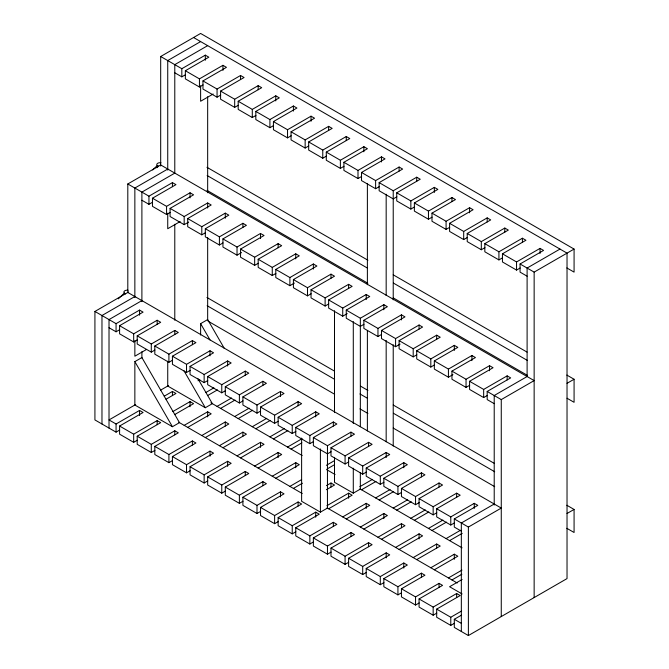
<?xml version="1.0" encoding="UTF-8"?>
<svg xmlns="http://www.w3.org/2000/svg" width="669" height="669" viewBox="0 0 669 669"><rect width="100%" height="100%" fill="white"/><g stroke="black" fill="none" stroke-linecap="round" stroke-linejoin="round"><path stroke-width="1" d="M152.683 169.943L157.165 165.628L158.336 166.305L156.847 167.743M118.304 298.859L124.283 293.106L125.454 293.783M160.685 166.037L160.685 56.505L200.616 33.45L574.077 249.069L574.077 272.116L566.844 267.943M200.616 41.587L167.735 60.57L167.735 170.102M207.666 45.651L174.785 64.642L174.785 173.129L141.895 192.112L141.895 301.644M160.685 56.505L181.826 68.706L205.316 55.151L208.837 57.183L185.355 70.738L185.355 78.875L199.446 87.012L203.058 84.93M174.785 72.779L181.826 76.843L185.438 74.761M185.355 70.738L199.446 78.875L222.936 65.319L226.457 67.352L202.966 80.916L202.966 89.052L217.057 97.189L220.67 95.098M202.966 80.916L217.057 89.052L240.547 75.488L244.068 77.52L220.586 91.084L220.586 99.221L234.677 107.358L238.289 105.267M213.143 94.02L200.616 101.253L200.616 85.757M220.586 91.084L234.677 99.221L258.167 85.657L261.688 87.689L238.197 101.253L238.197 109.39L252.288 117.527L255.909 115.444M238.197 101.253L252.288 109.39L275.779 95.826L279.299 97.866L255.817 111.422L255.817 119.559L269.908 127.695L273.521 125.613M461.334 531.127L454.301 527.072L454.301 518.935L468.384 527.063L501.265 508.08L127.804 292.462L127.804 183.975L160.711 164.967L534.146 380.602L501.265 399.594L487.183 391.457L487.183 399.594L494.215 403.658M167.735 169.056L134.854 188.048L134.854 297.571M255.817 111.422L269.908 119.559L293.398 106.003L296.919 108.035L273.429 121.591L273.429 129.727L287.536 137.873L291.149 135.79M127.804 183.975L148.944 196.176L172.435 182.62L175.955 184.652L152.465 198.216L152.465 206.353L166.564 214.49L170.177 212.399M141.895 200.248L148.944 204.313L152.557 202.23M273.429 121.591L287.536 129.736L311.026 116.18L314.547 118.212L291.057 131.768L291.057 139.905L305.148 148.041L308.76 145.959M152.465 198.216L166.564 206.353L190.046 192.789L193.575 194.821L170.085 208.385L170.085 216.522L184.176 224.659L188.691 222.049M291.057 131.768L305.148 139.905L328.638 126.349L332.159 128.381L308.677 141.945L308.677 150.082L322.767 158.219L326.38 156.128M170.085 208.385L184.176 216.522L207.666 202.958L211.187 204.998L187.696 218.554L187.696 226.691L201.795 234.827L205.408 232.745M180.153 221.556L167.735 228.723L167.735 213.227M308.677 141.945L322.767 150.082L346.258 136.518L349.778 138.55L326.288 152.114L326.288 160.251L340.379 168.387L344 166.297M187.696 218.554L201.795 226.691L225.277 213.135L228.806 215.167L205.316 228.723L205.316 236.859L219.407 244.996L223.02 242.914M326.288 152.114L340.379 160.251L363.869 146.687L367.398 148.719L343.908 162.283L343.908 170.419L357.999 178.556L361.611 176.465M205.316 228.723L219.407 236.859L242.897 223.304L246.418 225.336L222.936 238.9L222.936 247.037L237.027 255.173L241.542 252.564M119.676 430.05L116.063 432.141L94.923 419.931L94.923 311.445L128.582 292.002M134.854 296.534L101.972 315.517L101.972 424.004M343.908 162.283L357.999 170.419L381.489 156.855L385.01 158.896L361.519 172.451L361.519 180.588L375.618 188.725L379.231 186.643M141.895 300.598L109.014 319.581L109.014 428.068M222.936 238.9L237.027 247.037L260.509 233.473L264.038 235.505L240.547 249.069L240.547 257.205L254.655 265.342L258.267 263.26M94.923 311.445L116.063 323.654L139.545 310.09L143.074 312.122L119.584 325.686L119.584 333.823L133.675 341.959L137.287 339.877M361.519 172.451L375.618 180.588L399.1 167.033L402.629 169.065L379.139 182.62L379.139 190.757L393.23 198.894L396.842 196.811M109.014 327.718L116.063 331.791L119.676 329.7M240.547 249.069L254.655 257.205L278.137 243.65L281.666 245.682L258.175 259.246L258.175 267.383L272.266 275.519L275.879 273.429M119.584 325.686L133.675 333.823L157.165 320.259L160.685 322.299L137.204 335.855L137.204 343.991L151.294 352.128L154.907 350.046M393.221 299.846L393.23 190.757L416.72 177.201L420.241 179.233L396.75 192.797L396.75 200.934L410.85 209.071L414.462 206.98M258.175 259.246L272.266 267.383L295.757 253.819L299.277 255.851L275.787 269.415L275.787 277.551L289.886 285.688L294.402 283.079M137.204 335.855L151.294 343.991L174.785 330.436L178.305 332.468L154.815 346.024L154.815 354.16L168.906 362.297L172.527 360.215M146.486 349.486L134.854 356.201L134.854 340.697M396.75 192.797L410.85 200.934L434.332 187.37L437.861 189.402L414.37 202.966L414.37 211.103L428.461 219.24L432.074 217.149M134.854 361.62L141.895 357.555L179.476 422.649L172.435 426.713L134.854 405.021L134.854 361.62L172.435 426.713M200.616 335.018L200.616 323.654L207.666 319.581L224.366 348.516M275.787 269.415L289.886 277.551L313.368 263.987L316.897 266.028L293.407 279.583L293.407 287.72L307.497 295.857L311.11 293.775M154.815 346.024L168.906 354.16L192.396 340.605L195.917 342.637L172.435 356.201L172.435 364.337L186.526 372.474L190.138 370.383M414.37 202.966L428.461 211.103L451.951 197.539L455.472 199.571L431.99 213.135L431.99 221.272L446.081 229.408L449.693 227.326M293.407 279.583L307.497 287.72L330.988 274.156L334.508 276.197L311.026 289.752L311.026 297.889L325.117 306.026L328.73 303.943M172.435 356.201L186.526 364.337L210.016 350.773L213.536 352.806L190.046 366.369L190.046 374.506L204.145 382.643L207.758 380.552M431.99 213.135L446.081 221.272L469.571 207.708L473.092 209.748L449.601 223.304L449.601 231.441L463.692 239.577L467.305 237.495M135.673 404.544L109.014 419.931L116.063 424.004L139.545 410.44L143.074 412.48L119.584 426.036L119.584 434.173L133.675 442.309L137.287 440.227M160.56 390.178L168.563 385.553M311.026 289.752L325.117 297.889L348.608 284.333L352.128 286.365L328.638 299.929L328.638 308.066L342.729 316.194L347.244 313.594M164.298 396.148L172.435 391.457L175.955 393.489L166.021 399.226M190.046 366.369L204.145 374.506L227.627 360.942L231.156 362.974L207.666 376.538L207.666 384.675L221.765 392.82L225.378 390.729M197.999 380.761L199.805 379.724M449.601 223.304L463.692 231.441L487.183 217.885L490.703 219.917L467.221 233.473L467.221 241.609L481.312 249.746L484.925 247.664M328.638 299.929L342.729 308.066L366.219 294.502L369.74 296.534L346.258 310.098L346.258 318.235L360.348 326.372L363.961 324.281M119.584 426.036L133.675 434.173L157.165 420.609L160.685 422.649L137.204 436.205L137.204 444.341L151.294 452.478L154.907 450.396M172.886 411.535L190.046 401.626L193.575 403.658L174.601 414.613M205.768 392.552L213.896 387.861M207.666 376.538L221.765 384.683L245.255 371.119L248.776 373.151L225.294 386.715L225.294 394.852L239.385 402.989L242.998 400.898M207.482 395.63L217.425 389.893M467.221 233.473L481.312 241.609L504.802 228.054L508.323 230.086L484.833 243.65L484.833 251.787L498.923 259.923L502.544 257.833M167.735 361.235L167.735 386.03L205.316 407.73L212.366 403.658L197.748 378.345M360.34 426.697L360.348 318.235L383.839 304.671L387.359 306.703L363.869 320.267L363.869 328.404L377.96 336.54L381.581 334.45M137.204 436.205L151.294 444.341L174.785 430.786L178.305 432.818L154.815 446.382L154.815 454.519L168.906 462.647L172.527 460.565M184.176 425.359L207.666 411.795L211.187 413.835L187.696 427.391M217.057 406.376L231.516 398.03M225.294 386.715L239.385 394.852L262.875 381.288L266.396 383.329L242.906 396.884L242.906 405.021L256.996 413.158L260.617 411.075M220.586 408.408L235.036 400.062M484.833 243.65L498.923 251.787L522.414 238.223L525.934 240.255L502.452 253.819L502.452 261.955L516.543 270.092L520.156 268.001M363.869 320.267L377.96 328.404L401.45 314.84L404.971 316.88L381.489 330.436L381.489 338.573L395.58 346.709L400.095 344.1M154.815 446.382L168.906 454.519L192.396 440.955L195.917 442.987L172.435 456.551L172.435 464.687L186.526 472.824L190.138 470.733M201.795 435.527L225.277 421.972L228.806 424.004L205.316 437.559M234.677 416.544L249.127 408.199M242.906 396.884L256.996 405.021L280.487 391.465L284.016 393.497L260.525 407.053L260.525 415.19L274.616 423.326L278.229 421.244M238.197 418.577L252.656 410.231M502.452 253.819L516.543 261.955L540.034 248.391L543.554 250.423L520.064 263.987L520.064 272.124L527.105 276.188M381.489 330.436L395.58 338.573L419.07 325.017L422.591 327.049L399.1 340.605L399.1 348.741L413.199 356.878L416.812 354.796M172.435 456.551L186.526 464.687L210.016 451.123L213.536 453.156L190.046 466.719L190.046 474.856L204.145 482.993L207.758 480.902M219.407 445.696L242.897 432.141L246.418 434.173L222.936 447.737M252.288 426.713L266.747 418.368M559.986 249.069L527.105 268.052L527.105 376.538L494.215 395.521L494.215 505.053M260.525 407.053L274.616 415.19L298.106 401.634L301.627 403.666L278.137 417.23L278.137 425.367L292.236 433.504L295.849 431.413M255.817 428.745L270.268 420.408M520.064 263.987L534.146 272.116L574.077 249.069M399.1 340.605L413.199 348.741L436.681 335.186L440.21 337.218L416.72 350.782L416.72 358.918L430.811 367.055L434.424 364.965M190.046 466.719L204.145 474.856L227.627 461.292L231.156 463.333L207.666 476.888L207.666 485.025L221.765 493.17L225.378 491.079M237.027 455.873L260.509 442.309L264.038 444.341L240.547 457.905M269.908 436.882L284.358 428.545M278.137 417.23L292.236 425.367L315.718 411.803L319.247 413.835L295.757 427.399L295.757 435.536L309.847 443.672L313.46 441.582M273.429 438.923L287.887 430.577M416.72 350.782L430.811 358.918L454.301 345.355L457.822 347.387L434.332 360.951L434.332 369.087L448.431 377.224L452.946 374.615M207.666 476.888L221.765 485.033L245.255 471.469L248.776 473.51L225.294 487.065L225.294 495.202L239.385 503.339L242.998 501.257M254.655 466.05L278.137 452.487L281.666 454.519L258.175 468.083M287.536 447.059L301.987 438.713M295.757 427.399L309.847 435.536L333.338 421.972L336.858 424.004L313.368 437.568L313.368 445.705L327.467 453.841L331.08 451.759M291.057 449.1L301.895 442.836M434.332 360.951L448.431 369.087L471.913 355.523L475.442 357.555L451.951 371.119L451.951 379.256L466.042 387.393L469.655 385.302M225.294 487.065L239.385 495.202L262.875 481.638L266.396 483.679L242.906 497.234L242.906 505.371L256.996 513.508L260.617 511.425M272.266 476.219L295.757 462.655L299.277 464.687L275.787 478.251M301.619 438.095L301.619 501.298L320.409 512.145L327.45 508.08L327.467 445.705L350.949 432.141L354.478 434.181L330.988 447.737L330.988 455.873L345.079 464.01L348.691 461.928M451.951 371.119L466.042 379.256L489.532 365.692L493.053 367.733L469.571 381.288L469.571 389.425L483.662 397.562L487.275 395.479M242.906 497.234L256.996 505.371L280.487 491.815L284.016 493.847L260.525 507.411L260.525 515.548L274.616 523.676L278.229 521.594M289.886 486.388L301.627 479.606M326.38 465.315L334.508 460.623M330.988 447.737L345.079 455.873L368.569 442.318L372.089 444.35L348.608 457.905L348.608 466.042L362.698 474.179L366.311 472.097M293.407 488.42L302.438 483.21M327.191 468.919L334.416 464.746M469.571 381.288L483.662 389.425L507.144 375.869L510.673 377.901L487.183 391.457M260.525 507.411L274.616 515.54L298.106 501.984L301.627 504.016L278.137 517.58L278.137 525.717L292.236 533.854L295.849 531.763M326.472 485.602L330.988 483.001L334.508 485.033L326.38 489.725M348.608 457.905L362.698 466.042L386.189 452.487L389.709 454.519L366.219 468.083L366.219 476.219L380.31 484.356L383.922 482.265M278.137 517.58L292.236 525.717L315.718 512.153L319.247 514.185L295.757 527.749L295.757 535.886L309.847 544.022L313.46 541.932M326.924 505.689L348.608 493.17L352.128 495.202L328.638 508.766M359.805 486.698L372.449 479.397M366.219 468.083L380.31 476.219L403.8 462.655L407.321 464.687L383.839 478.251L383.839 486.388L397.93 494.525L401.542 492.434M334.5 457.353L334.5 482.316L353.291 493.162L360.34 489.098L360.34 472.456M361.519 489.775L375.978 481.437M567.028 383.32L574.077 379.248L574.077 402.303L567.028 398.239M295.757 527.749L309.847 535.886L333.338 522.322L336.858 524.362L313.368 537.918L313.368 546.055L327.467 554.191L331.08 552.109M342.729 516.903L366.219 503.339L369.74 505.371L346.258 518.935M375.618 497.912L390.069 489.566M383.839 478.251L397.93 486.388L421.42 472.824L424.94 474.856L401.45 488.42L401.45 496.557L415.541 504.694L419.162 502.611M379.139 499.952L393.589 491.606M313.368 537.918L327.467 546.055L350.949 532.491L354.478 534.531L330.988 548.087L330.988 556.223L345.079 564.36L348.691 562.278M360.348 527.072L383.839 513.508L387.359 515.54L363.869 529.104M393.23 508.089L407.689 499.743M401.45 488.42L415.541 496.557L439.031 482.993L442.552 485.033L419.07 498.589L419.07 506.726L433.161 514.862L436.773 512.78M396.75 510.121L411.209 501.775M330.988 548.087L345.079 556.223L368.569 542.668L372.089 544.7L348.608 558.264L348.608 566.4L362.698 574.537L366.311 572.447M377.96 537.24L401.45 523.676L404.971 525.717L381.489 539.273M410.85 518.258L425.3 509.912M419.07 498.589L433.161 506.726L456.651 493.17L460.172 495.202L436.681 508.766L436.681 516.894L450.781 525.031L454.393 522.949M414.37 520.29L428.821 511.944M348.608 558.264L362.698 566.4L386.189 552.837L389.709 554.869L366.219 568.433L366.219 576.569L380.31 584.706L383.922 582.615M395.58 547.409L419.07 533.854L422.591 535.886L399.1 549.45M428.461 528.426L442.92 520.081M436.681 508.766L450.781 516.894L474.262 503.339L477.791 505.371L454.301 518.935M431.99 530.458L446.44 522.113M494.215 504.008L461.334 522.991L461.334 631.486M366.219 568.433L380.31 576.569L403.8 563.005L407.321 565.037L383.839 578.601L383.839 586.738L397.93 594.875L401.542 592.784M413.199 557.578L436.681 544.022L440.21 546.055L416.72 559.619M446.081 538.595L460.531 530.249M449.601 540.627L462.246 533.327M383.839 578.601L397.93 586.738L421.42 573.174L424.94 575.215L401.45 588.77L401.45 596.907L415.541 605.044L419.162 602.961M430.811 567.755L454.301 554.191L457.822 556.223L434.332 569.787M401.45 588.77L415.541 596.907L439.031 583.351L442.552 585.383L419.07 598.939L419.07 607.076L433.161 615.212L436.773 613.13M448.431 577.924L461.978 570.097M451.951 579.956L461.886 574.219M567.028 513.499L574.077 509.435L574.077 532.491L566.844 528.309M462.12 579.496L449.593 586.73L462.12 593.963M419.07 598.939L433.161 607.076L456.651 593.52L460.172 595.552L436.681 609.116L436.681 617.253L450.781 625.39L454.393 623.299M436.681 609.116L450.781 617.253L461.618 610.989M193.575 37.514L567.028 253.133L567.028 578.593L468.384 635.55L454.301 627.422L454.301 619.285L461.526 615.112M379.139 182.62L393.23 190.757M206.947 167.292L367.908 260.216M393.23 274.834L527.055 352.103M566.844 375.075L574.077 379.248M207.139 175.537L367.189 267.943M393.414 283.079L527.247 360.348M206.947 190.339L367.908 283.271M393.23 297.889L527.247 375.267M346.258 310.098L360.348 318.235M206.947 297.471L334.45 371.086M360.675 386.222L367.908 390.403M393.23 405.021L494.5 463.492M566.844 505.254L574.077 509.435M207.139 305.716L334.634 379.331M359.955 393.949L367.189 398.122M393.414 413.266L494.692 471.737M208.042 321.153L334.634 394.25M359.955 408.868L367.908 413.459M393.23 428.076L494.692 486.656M313.368 437.568L327.467 445.705M210.894 402.813L302.162 455.505M326.547 469.588L335.102 474.522M359.972 488.888L462.062 547.819M178.891 422.306L302.212 493.505M327.091 507.871L457.236 583.008M454.301 619.285L461.334 623.349M200.616 323.654L210.016 339.927M183.916 370.668L205.316 407.73M540.034 248.391L540.034 253.476M534.146 272.116L534.146 597.576M522.414 238.223L522.414 242.295M516.543 261.955L516.543 270.092M507.144 375.869L507.144 379.933M504.802 228.054L504.802 232.118M501.265 399.594L501.265 616.567M498.923 251.787L498.923 259.923M489.532 365.692L489.532 370.777M487.183 217.885L487.183 221.949M483.662 389.425L483.662 397.562M481.312 241.609L481.312 249.746M474.262 503.339L474.262 508.423M471.913 355.523L471.913 360.608M469.571 207.708L469.571 212.801M468.384 527.063L468.384 635.55M466.042 379.256L466.042 387.393M463.692 231.441L463.692 239.577M456.651 493.17L456.651 497.234M456.651 593.52L456.651 597.584M454.301 345.355L454.301 350.439M454.301 554.191L454.301 559.276M451.951 197.539L451.951 201.612M450.781 516.894L450.781 525.031M450.781 617.253L450.781 625.39M448.431 369.087L448.431 377.224M446.081 221.272L446.081 229.408M439.031 482.993L439.031 487.065M439.031 583.351L439.031 587.415M436.681 335.186L436.681 339.25M436.681 544.022L436.681 548.087M434.332 187.37L434.332 192.455M433.161 506.726L433.161 514.862M433.161 607.076L433.161 615.212M430.811 358.918L430.811 367.055M428.461 211.103L428.461 219.24M421.42 472.824L421.42 476.897M421.42 573.174L421.42 577.247M419.07 325.017L419.07 329.081M419.07 533.854L419.07 538.938M416.72 177.201L416.72 181.266M415.541 496.557L415.541 504.694M415.541 596.907L415.541 605.044M413.199 348.741L413.199 356.878M410.85 200.934L410.85 209.071M403.8 462.655L403.8 467.74M403.8 563.005L403.8 568.09M401.45 314.84L401.45 319.924M401.45 523.676L401.45 527.749M399.1 167.033L399.1 171.097M397.93 486.388L397.93 494.525M397.93 586.738L397.93 594.875M395.58 338.573L395.58 346.709M393.221 344.761L393.221 446.081M386.172 194.236L386.172 295.556M386.172 340.471L386.172 441.799M386.189 452.487L386.189 457.571M386.189 552.837L386.189 557.921M383.839 304.671L383.839 309.755M383.839 513.508L383.839 518.592M381.489 156.855L381.489 161.94M380.31 476.219L380.31 484.356M380.31 576.569L380.31 584.706M377.96 328.404L377.96 336.54M375.618 180.588L375.618 188.725M368.569 442.318L368.569 446.382M368.569 542.668L368.569 546.732M367.381 183.39L367.381 284.71M367.381 330.67L367.381 430.945M366.219 294.502L366.219 299.587M366.219 503.339L366.219 508.423M363.869 146.687L363.869 151.771M362.698 466.042L362.698 474.179M362.698 566.4L362.698 574.537M357.999 170.419L357.999 178.556M353.291 321.58L353.291 423.485M353.291 468.208L353.291 493.162M350.949 432.141L350.949 436.213M350.949 532.491L350.949 536.563M348.608 284.333L348.608 288.398M348.608 493.17L348.608 498.254M346.258 136.518L346.258 140.582M345.079 455.873L345.079 464.01M345.079 556.223L345.079 564.36M342.729 308.066L342.729 316.194M340.379 160.251L340.379 168.387M334.5 310.734L334.5 412.639M333.338 421.972L333.338 426.044M333.338 522.322L333.338 526.394M330.988 274.156L330.988 278.229M330.988 483.001L330.988 487.065M328.638 126.349L328.638 130.413M327.467 546.055L327.467 554.191M325.117 297.889L325.117 306.026M322.767 150.082L322.767 158.219M320.409 448.941L320.409 512.145M315.718 411.803L315.718 416.887M315.718 512.153L315.718 517.237M313.368 263.987L313.368 269.072M311.026 116.18L311.026 121.265M309.847 435.536L309.847 443.672M309.847 535.886L309.847 544.022M307.497 287.72L307.497 295.857M305.148 139.905L305.148 148.041M298.106 401.634L298.106 405.698M298.106 501.984L298.106 506.048M295.757 253.819L295.757 258.903M295.757 462.655L295.757 467.74M293.398 106.003L293.398 111.087M292.236 425.367L292.236 433.504M292.236 525.717L292.236 533.854M289.886 277.551L289.886 285.688M287.536 129.736L287.536 137.873M280.487 391.465L280.487 396.55M280.487 491.815L280.487 496.9M278.137 243.65L278.137 247.714M278.137 452.487L278.137 457.571M275.779 95.826L275.779 100.919M274.616 415.19L274.616 423.326M274.616 515.54L274.616 523.676M272.266 267.383L272.266 275.519M269.908 119.559L269.908 127.695M262.875 381.288L262.875 385.361M262.875 481.638L262.875 485.711M260.509 233.473L260.509 238.557M260.509 442.309L260.509 447.394M258.167 85.657L258.167 89.73M256.996 405.021L256.996 413.158M256.996 505.371L256.996 513.508M254.655 257.205L254.655 265.342M252.288 109.39L252.288 117.527M245.255 371.119L245.255 375.192M245.255 471.469L245.255 475.542M242.897 223.304L242.897 227.368M242.897 432.141L242.897 436.205M240.547 75.488L240.547 79.552M239.385 394.852L239.385 402.989M239.385 495.202L239.385 503.339M237.027 247.037L237.027 255.173M234.677 99.221L234.677 107.358M227.627 360.942L227.627 366.027M227.627 461.292L227.627 466.377M225.277 213.135L225.277 218.219M225.277 421.972L225.277 426.036M222.936 65.319L222.936 70.404M221.765 384.683L221.765 392.82M221.765 485.033L221.765 493.17M219.407 236.859L219.407 244.996M217.057 89.052L217.057 97.189M210.016 350.773L210.016 355.858M210.016 451.123L210.016 456.208M207.666 96.771L207.666 192.739M207.666 202.958L207.666 208.042M207.666 237.595L207.666 319.999M207.666 411.795L207.666 416.887M205.316 55.151L205.316 60.235M204.145 374.506L204.145 382.643M204.145 474.856L204.145 482.993M201.795 226.691L201.795 234.827M199.446 78.875L199.446 87.012M192.396 340.605L192.396 344.669M192.396 440.955L192.396 445.019M190.046 192.789L190.046 197.873M190.046 401.626L190.046 406.71M186.526 364.337L186.526 372.474M186.526 464.687L186.526 472.824M184.176 216.522L184.176 224.659M181.826 68.706L181.826 76.843M174.785 224.24L174.785 320.208M174.785 330.436L174.785 334.5M174.785 430.786L174.785 434.85M172.435 182.62L172.435 186.684M172.435 391.457L172.435 395.53M168.906 354.16L168.906 362.297M168.906 454.519L168.906 462.647M166.564 206.353L166.564 214.49M157.165 320.259L157.165 324.331M157.165 420.609L157.165 424.681M151.294 343.991L151.294 352.128M151.294 444.341L151.294 452.478M148.944 196.176L148.944 204.313M141.895 351.71L141.895 357.974M139.545 310.09L139.545 315.174M139.545 410.44L139.545 415.524M133.675 333.823L133.675 341.959M133.675 434.173L133.675 442.309M116.063 323.654L116.063 331.791M116.063 424.004L116.063 432.141M158.444 166.272A3.32 1.915 0 0 1 157.031 163.88A3.32 1.915 0 0 1 160.961 162.759M125.555 293.75A3.32 1.915 0 0 1 124.15 291.349A3.32 1.915 0 0 1 128.08 290.229"/></g></svg>
